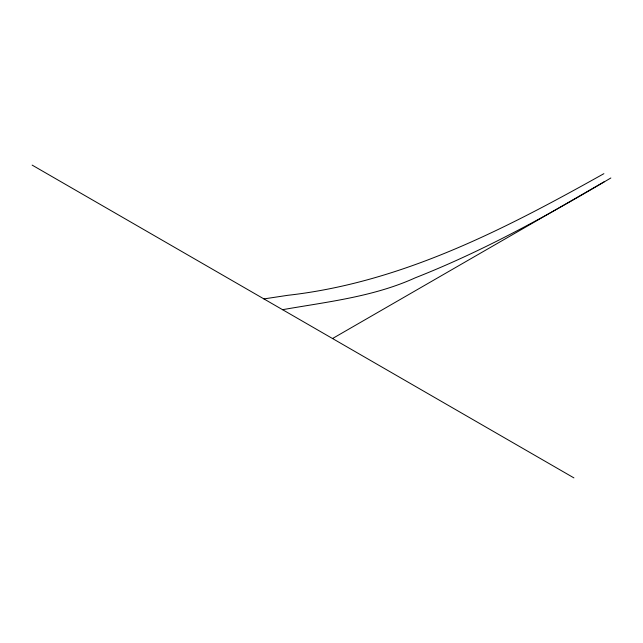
<?xml version="1.0" encoding="UTF-8"?>
<svg xmlns="http://www.w3.org/2000/svg" width="643" height="643" viewBox="0 0 643 643"><rect width="100%" height="100%" fill="white"/><g stroke="black" fill="none" stroke-linecap="round" stroke-linejoin="round"><path stroke-width="0.96" d="M332.527 338.531L604.492 181.599M610.85 177.982C547.82 215.325 483.584 250.931 415.298 277.8C373.374 296.849 327.408 301.816 282.566 309.685M603.881 173.674C505.109 229.004 402.044 282.446 287.919 295.29L263.919 298.915M32.15 165.106L573.918 477.894"/></g></svg>
